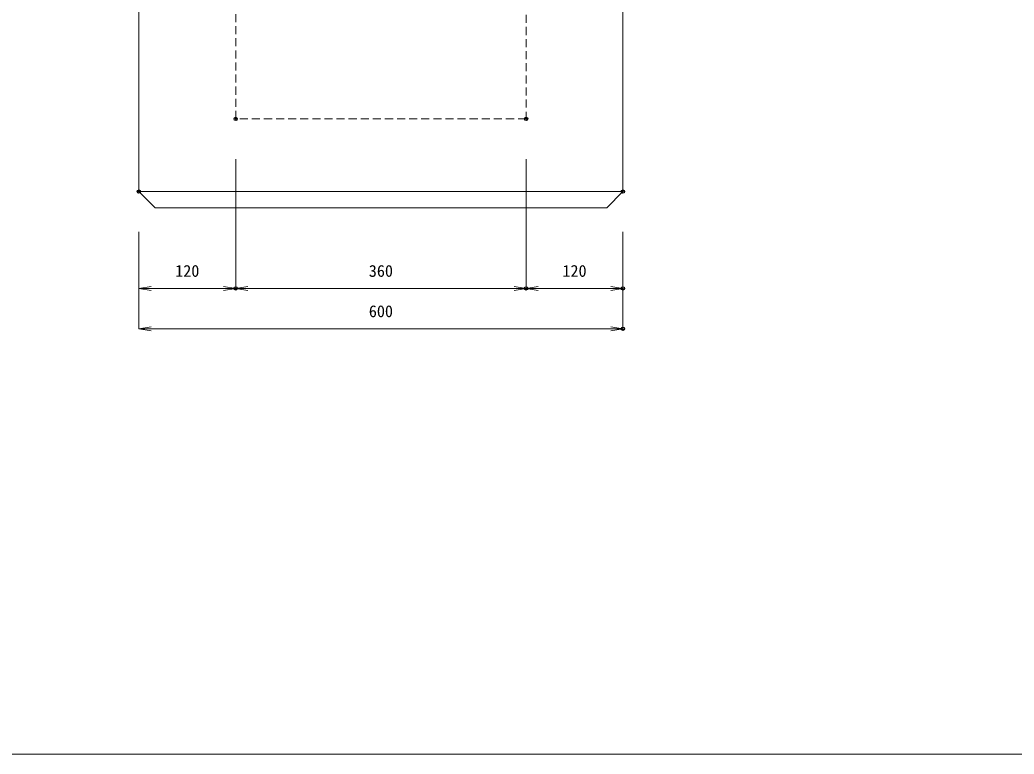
# Model space of a CAD drawing. Units: millimetres, scale not verified. Extents: x -3990 to -100, y -93 to 2747.
# Drawn here: x -2758 to -1525, y -93 to 816 of the extents above; entities that cross this region are included whole.
import ezdxf
from ezdxf.enums import TextEntityAlignment as Align

# ---------------------------------------------------------------- set-up
doc = ezdxf.new("R2010")
doc.units = ezdxf.units.MM
doc.header["$LTSCALE"] = 20
doc.header["$PDMODE"] = 32
doc.header["$PDSIZE"] = 4
doc.linetypes.add('USER1', pattern=[0.75, 0.5, -0.25])
for name, color, linetype, lineweight in [('0-1_TITLE', 7, 'Continuous', 18), ('0-3_KIJUN', 7, 'Continuous', 18), ('0-5_SUNPO', 3, 'Continuous', 18), ('0-9__0-0_0', 7, 'Continuous', 18)]:
    doc.layers.add(name, color=color, linetype=linetype, lineweight=lineweight)
doc.layers.add('0-A__0-2_DEFPOINTS', color=7, linetype='Continuous')
doc.styles.add('ＭＳ ゴシック', font='')
doc.styles.get('ＭＳ ゴシック').set_extended_font_data('MS Gothic')

# ---------------------------------------------------------------- blocks, each defined once
blk = doc.blocks.new('_OPEN')
at = {"layer": '0-9__0-0_0'}
blk.add_line((0, 0), (-1, 0), dxfattribs=at)
blk.add_lwpolyline([(-1, 0.167), (0, 0), (-1, -0.167)], dxfattribs=at)
blk = doc.blocks.new('_D55')
at = {"layer": '0-5_SUNPO'}
for p, q in [((1500.02, 874.93), (1500.02, 714.93)), ((1380.02, 784.93), (1380.02, 714.93)), ((1395.02, 714.93), (1485.02, 714.93))]:
    blk.add_line(p, q, dxfattribs=at)
at = {"layer": '0-A__0-2_DEFPOINTS'}
for p in [(1500.02, 924.93), (1380.02, 834.93), (1500.02, 714.93)]:
    blk.add_point(p, dxfattribs=at)
at = {"layer": '0-5_SUNPO', "xscale": 15, "yscale": 15, "rotation": 180}
blk.add_blockref('_OPEN', (1380.02, 714.93), dxfattribs=at)
at = {"layer": '0-5_SUNPO', "xscale": 15, "yscale": 15}
blk.add_blockref('_OPEN', (1500.02, 714.93), dxfattribs=at)
at = {"layer": '0-5_SUNPO', "color": 7, "style": 'ＭＳ ゴシック'}
blk.add_text('120', height=14.66, dxfattribs=at).set_placement((1425.02, 724.93), align=Align.BOTTOM_LEFT)
blk = doc.blocks.new('_D56')
at = {"layer": '0-5_SUNPO'}
for p, q in [((1500.02, 874.93), (1500.02, 714.93)), ((1860.02, 874.93), (1860.02, 714.93)), ((1515.02, 714.93), (1845.02, 714.93))]:
    blk.add_line(p, q, dxfattribs=at)
at = {"layer": '0-A__0-2_DEFPOINTS'}
for p in [(1500.02, 924.93), (1860.02, 924.93), (1860.02, 714.93)]:
    blk.add_point(p, dxfattribs=at)
at = {"layer": '0-5_SUNPO', "xscale": 15, "yscale": 15, "rotation": 180}
blk.add_blockref('_OPEN', (1500.02, 714.93), dxfattribs=at)
at = {"layer": '0-5_SUNPO', "xscale": 15, "yscale": 15}
blk.add_blockref('_OPEN', (1860.02, 714.93), dxfattribs=at)
at = {"layer": '0-5_SUNPO', "color": 7, "style": 'ＭＳ ゴシック'}
blk.add_text('360', height=14.66, dxfattribs=at).set_placement((1665.02, 724.93), align=Align.BOTTOM_LEFT)
blk = doc.blocks.new('_D57')
at = {"layer": '0-5_SUNPO'}
for p, q in [((1860.02, 874.93), (1860.02, 714.93)), ((1980.02, 784.93), (1980.02, 714.93)), ((1875.02, 714.93), (1965.02, 714.93))]:
    blk.add_line(p, q, dxfattribs=at)
at = {"layer": '0-A__0-2_DEFPOINTS'}
for p in [(1860.02, 924.93), (1980.02, 834.93), (1980.02, 714.93)]:
    blk.add_point(p, dxfattribs=at)
at = {"layer": '0-5_SUNPO', "xscale": 15, "yscale": 15, "rotation": 180}
blk.add_blockref('_OPEN', (1860.02, 714.93), dxfattribs=at)
at = {"layer": '0-5_SUNPO', "xscale": 15, "yscale": 15}
blk.add_blockref('_OPEN', (1980.02, 714.93), dxfattribs=at)
at = {"layer": '0-5_SUNPO', "color": 7, "style": 'ＭＳ ゴシック'}
blk.add_text('120', height=14.66, dxfattribs=at).set_placement((1905.02, 724.93), align=Align.BOTTOM_LEFT)
blk = doc.blocks.new('_D58')
at = {"layer": '0-5_SUNPO'}
for p, q in [((1380.02, 784.93), (1380.02, 664.93)), ((1980.02, 784.93), (1980.02, 664.93)), ((1395.02, 664.93), (1965.02, 664.93))]:
    blk.add_line(p, q, dxfattribs=at)
at = {"layer": '0-A__0-2_DEFPOINTS'}
for p in [(1380.02, 834.93), (1980.02, 834.93), (1980.02, 664.93)]:
    blk.add_point(p, dxfattribs=at)
at = {"layer": '0-5_SUNPO', "xscale": 15, "yscale": 15, "rotation": 180}
blk.add_blockref('_OPEN', (1380.02, 664.93), dxfattribs=at)
at = {"layer": '0-5_SUNPO', "xscale": 15, "yscale": 15}
blk.add_blockref('_OPEN', (1980.02, 664.93), dxfattribs=at)
at = {"layer": '0-5_SUNPO', "color": 7, "style": 'ＭＳ ゴシック'}
blk.add_text('600', height=14.66, dxfattribs=at).set_placement((1665.02, 674.93), align=Align.BOTTOM_LEFT)

msp = doc.modelspace()

# ---------------------------------------------------------------- linework, layer by layer
at = {"layer": '0-1_TITLE', "color": 2}
msp.add_lwpolyline([(-3990.01, -93.28), (-100.01, -93.28), (-100.01, 2746.72), (-3990.01, 2746.72)], close=True, dxfattribs=at)
at = {"layer": '0-3_KIJUN'}
msp.add_line((-2609.99, 603.71), (-2009.99, 603.71), dxfattribs=at)
msp.add_lwpolyline([(-2009.99, 1467.71), (-2009.99, 603.71), (-2029.99, 583.71), (-2589.99, 583.71), (-2609.99, 603.71), (-2609.99, 1467.71)], close=True, dxfattribs=at)
at = {"layer": '0-3_KIJUN', "linetype": 'USER1'}
msp.add_lwpolyline([(-2129.99, 1467.71), (-2129.99, 693.71), (-2489.99, 693.71), (-2489.99, 1467.71)], dxfattribs=at)

# ---------------------------------------------------------------- block references
at = {"layer": '0-5_SUNPO'}
for name in ['_D55', '_D56', '_D57', '_D58']:
    msp.add_blockref(name, (-3990.01, -231.21), dxfattribs=at)

doc.saveas('drawing.dxf')
